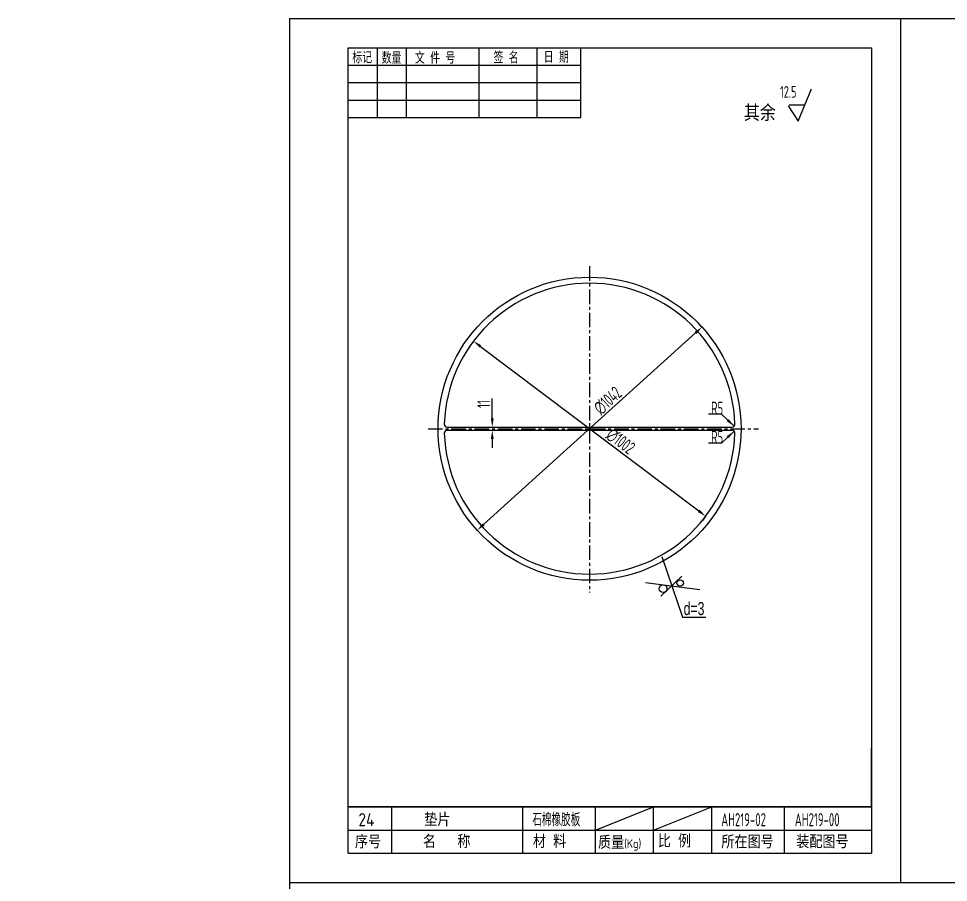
# Model space of a CAD drawing. Extents: x -1819 to 594, y -265 to 873.
# Drawn here: x -1818.6 to -1498.8, y 303.5 to 600.5 of the extents above; entities that cross this region are included whole.
import ezdxf
from ezdxf.enums import TextEntityAlignment as Align

# ---------------------------------------------------------------- set-up
doc = ezdxf.new("R2010")
doc.units = 0
doc.header["$LTSCALE"] = 2
doc.header["$MEASUREMENT"] = 0
doc.linetypes.add('CENTERX2', pattern=[4, 2.5, -0.5, 0.5, -0.5])
doc.layers.get('0').update_dxf_attribs({"linetype": 'CONTINUOUS'})
doc.layers.get('DEFPOINTS').update_dxf_attribs({"linetype": 'CONTINUOUS'})
for name, color, linetype in [('16CEN', 6, 'CENTERX2'), ('16CON', 4, 'CONTINUOUS'), ('16CON1', 4, 'CONTINUOUS'), ('16CON2', 3, 'CONTINUOUS'), ('16TXT', 3, 'CONTINUOUS')]:
    doc.layers.add(name, color=color, linetype=linetype)
doc.styles.add('GREEKC', font='greekc.shx', dxfattribs={"width": 0.7, "bigfont": 'hztxt2.shx'})
doc.styles.add('HZ', font='ascii.shx', dxfattribs={"width": 0.7, "bigfont": 'hztxt2.shx'})
doc.dimstyles.get("Standard").update_dxf_attribs({"dimtxt": 4.5, "dimasz": 3, "dimexe": 2, "dimexo": 0.0625, "dimgap": 0.7, "dimtad": 1, "dimdec": 4, "dimzin": 0, "dimtxsty": 'HZ', "dimcen": 0.09, "dimazin": 3, "dimtfac": 1, "dimtdec": 4, "dimtofl": 0, "dimtmove": 0, "dimatfit": 3, "dimtolj": 1, "dimtzin": 0})

# ---------------------------------------------------------------- blocks, each defined once
blk = doc.blocks.new('*D242')
at = {"color": 0, "linetype": 'BYBLOCK'}
for p, q in [((-361.41, 846.41), (-361.41, 852.49)), ((-261.41, 846.41), (-261.41, 852.49)), ((-358.41, 850.49), (-264.41, 850.49)), ((-932.01, 186.91), (-932.01, 200.41)), ((-950.1, 183.91), (-930.01, 183.91)), ((-947.91, 181.79), (-930.01, 181.79)), ((-932.01, 178.79), (-932.01, 175.79))]:
    blk.add_line(p, q, dxfattribs=at)
for points in [[(-358.41, 850.99), (-358.41, 849.99), (-361.41, 850.49)], [(-264.41, 850.99), (-264.41, 849.99), (-261.41, 850.49)], [(-932.51, 186.91), (-931.51, 186.91), (-932.01, 183.91)], [(-932.51, 178.79), (-931.51, 178.79), (-932.01, 181.79)]]:
    blk.add_solid(points, dxfattribs=at)
at = {"layer": 'DEFPOINTS', "color": 0, "linetype": 'BYBLOCK'}
for p in [(-261.41, 850.49), (-361.41, 846.34), (-261.41, 846.34), (-950.16, 183.91), (-932.01, 183.91), (-947.98, 181.79)]:
    blk.add_point(p, dxfattribs=at)
at = {"color": 0, "linetype": 'BYBLOCK', "insert": (-311.41, 853.44), "char_height": 4.5, "attachment_point": 5, "style": 'HZ'}
blk.add_mtext('\\A1;∅996', dxfattribs=at)
at = {"color": 0, "linetype": 'BYBLOCK', "insert": (-935.18, 195.16), "char_height": 4.5, "attachment_point": 5, "rotation": 90, "style": 'HZ'}
blk.add_mtext('\\A1;4X45°', dxfattribs=at)
blk = doc.blocks.new('*D241')
at = {"color": 0, "linetype": 'BYBLOCK'}
for p, q in [((-363.41, 846.41), (-363.41, 857.76)), ((-259.46, 846.41), (-259.46, 857.76)), ((-360.41, 855.76), (-262.46, 855.76)), ((-743.35, 68.98), (-766.4, 68.98)), ((-764.4, 65.98), (-764.4, 59.98)), ((-743.28, 56.98), (-766.4, 56.98))]:
    blk.add_line(p, q, dxfattribs=at)
for points in [[(-360.41, 856.26), (-360.41, 855.26), (-363.41, 855.76)], [(-262.46, 856.26), (-262.46, 855.26), (-259.46, 855.76)], [(-764.9, 65.98), (-763.9, 65.98), (-764.4, 68.98)], [(-764.9, 59.98), (-763.9, 59.98), (-764.4, 56.98)]]:
    blk.add_solid(points, dxfattribs=at)
at = {"layer": 'DEFPOINTS', "color": 0, "linetype": 'BYBLOCK'}
for p in [(-259.46, 855.76), (-363.41, 846.34), (-259.46, 846.34), (-743.29, 68.98), (-764.4, 56.98), (-743.22, 56.98)]:
    blk.add_point(p, dxfattribs=at)
at = {"color": 0, "linetype": 'BYBLOCK', "insert": (-311.44, 858.71), "char_height": 4.5, "attachment_point": 5, "style": 'HZ'}
blk.add_mtext('\\A1;∅1042', dxfattribs=at)
at = {"color": 0, "linetype": 'BYBLOCK', "insert": (-767.35, 62.98), "char_height": 4.5, "attachment_point": 5, "rotation": 90, "style": 'HZ'}
blk.add_mtext('\\A1;90', dxfattribs=at)
blk = doc.blocks.new('*D240')
at = {"color": 0, "linetype": 'BYBLOCK'}
for p, q in [((-365.91, 847.84), (-365.91, 863.32)), ((-362.91, 861.32), (-259.91, 861.32)), ((-256.91, 847.7), (-256.91, 863.32)), ((-735.41, 117.36), (-776.31, 117.36)), ((-774.31, 114.36), (-774.31, 59.98)), ((-754.61, 56.98), (-776.31, 56.98))]:
    blk.add_line(p, q, dxfattribs=at)
for points in [[(-362.91, 861.82), (-362.91, 860.82), (-365.91, 861.32)], [(-259.91, 861.82), (-259.91, 860.82), (-256.91, 861.32)], [(-774.81, 114.36), (-773.81, 114.36), (-774.31, 117.36)], [(-774.81, 59.98), (-773.81, 59.98), (-774.31, 56.98)]]:
    blk.add_solid(points, dxfattribs=at)
at = {"layer": 'DEFPOINTS', "color": 0, "linetype": 'BYBLOCK'}
for p in [(-256.91, 861.32), (-365.91, 847.78), (-256.91, 847.64), (-735.35, 117.36), (-774.31, 56.98), (-754.55, 56.98)]:
    blk.add_point(p, dxfattribs=at)
at = {"color": 0, "linetype": 'BYBLOCK', "insert": (-311.41, 864.27), "char_height": 4.5, "attachment_point": 5, "style": 'HZ'}
blk.add_mtext('\\A1;∅1090', dxfattribs=at)
at = {"color": 0, "linetype": 'BYBLOCK', "insert": (-777.26, 87.17), "char_height": 4.5, "attachment_point": 5, "rotation": 90, "style": 'HZ'}
blk.add_mtext('\\A1;320', dxfattribs=at)
blk = doc.blocks.new('*D243')
at = {"color": 0, "linetype": 'BYBLOCK'}
for p, q in [((-361.41, 838.68), (-361.41, 823.25)), ((-261.41, 838.68), (-261.41, 823.25)), ((-358.41, 825.25), (-264.41, 825.25)), ((-931.15, 470.72), (-931.15, 484.22)), ((-950.07, 467.72), (-929.15, 467.72)), ((-933.38, 465.62), (-929.15, 465.62)), ((-931.15, 462.62), (-931.15, 459.62))]:
    blk.add_line(p, q, dxfattribs=at)
for points in [[(-358.41, 825.75), (-358.41, 824.75), (-361.41, 825.25)], [(-264.41, 825.75), (-264.41, 824.75), (-261.41, 825.25)], [(-931.65, 470.72), (-930.65, 470.72), (-931.15, 467.72)], [(-931.65, 462.62), (-930.65, 462.62), (-931.15, 465.62)]]:
    blk.add_solid(points, dxfattribs=at)
at = {"layer": 'DEFPOINTS', "color": 0, "linetype": 'BYBLOCK'}
for p in [(-361.41, 838.74), (-261.41, 838.74), (-261.41, 825.25), (-950.13, 467.72), (-931.15, 467.72), (-933.44, 465.62)]:
    blk.add_point(p, dxfattribs=at)
at = {"color": 0, "linetype": 'BYBLOCK', "insert": (-311.41, 828.2), "char_height": 4.5, "attachment_point": 5, "style": 'HZ'}
blk.add_mtext('\\A1;∅1000', dxfattribs=at)
at = {"color": 0, "linetype": 'BYBLOCK', "insert": (-934.33, 478.97), "char_height": 4.5, "attachment_point": 5, "rotation": 90, "style": 'HZ'}
blk.add_mtext('\\A1;4X45°', dxfattribs=at)
blk = doc.blocks.new('*D265')
at = {"color": 0, "linetype": 'BYBLOCK'}
for p, q in [((-715.14, 1113.52), (-716.44, 1114.96)), ((-790.2, 1045.65), (-717.33, 1111.47)), ((-792.47, 1043.68), (-793.77, 1045.12))]:
    blk.add_line(p, q, dxfattribs=at)
for points in [[(-717.66, 1111.84), (-716.99, 1111.1), (-715.1, 1113.48)], [(-790.54, 1046.02), (-789.87, 1045.27), (-792.43, 1043.63)]]:
    blk.add_solid(points, dxfattribs=at)
at = {"layer": 'DEFPOINTS', "color": 0, "linetype": 'BYBLOCK'}
for p in [(-715.1, 1113.48), (-715.1, 1113.48), (-792.43, 1043.63)]:
    blk.add_point(p, dxfattribs=at)
at = {"color": 0, "linetype": 'BYBLOCK', "insert": (-755.74, 1080.75), "char_height": 4.5, "attachment_point": 5, "rotation": 42.0883, "style": 'HZ'}
blk.add_mtext('\\A1;             ∅1042', dxfattribs=at)
blk = doc.blocks.new('*D266')
at = {"color": 0, "linetype": 'BYBLOCK'}
for p, q in [((-793.74, 1108.59), (-794.9, 1107.04)), ((-791.3, 1106.84), (-716.22, 1050.28)), ((-713.86, 1048.42), (-715.03, 1046.87))]:
    blk.add_line(p, q, dxfattribs=at)
for points in [[(-791, 1107.24), (-791.6, 1106.44), (-793.7, 1108.64)], [(-715.92, 1050.68), (-716.52, 1049.88), (-713.83, 1048.47)]]:
    blk.add_solid(points, dxfattribs=at)
at = {"layer": 'DEFPOINTS', "color": 0, "linetype": 'BYBLOCK'}
for p in [(-793.7, 1108.64), (-713.83, 1048.47), (-713.83, 1048.47)]:
    blk.add_point(p, dxfattribs=at)
at = {"color": 0, "linetype": 'BYBLOCK', "insert": (-751.99, 1080.91), "char_height": 4.5, "attachment_point": 5, "rotation": 323.0077, "style": 'HZ'}
blk.add_mtext('\\A1;             ∅1002', dxfattribs=at)
blk = doc.blocks.new('*D267')
at = {"color": 0, "linetype": 'BYBLOCK'}
for p, q in [((-787.23, 1082.11), (-787.23, 1088.96)), ((-790.01, 1078.01), (-785.23, 1078.01)), ((-789.62, 1079.11), (-785.23, 1079.11)), ((-787.23, 1075.01), (-787.23, 1072.01))]:
    blk.add_line(p, q, dxfattribs=at)
for points in [[(-787.73, 1082.11), (-786.73, 1082.11), (-787.23, 1079.11)], [(-787.73, 1075.01), (-786.73, 1075.01), (-787.23, 1078.01)]]:
    blk.add_solid(points, dxfattribs=at)
at = {"layer": 'DEFPOINTS', "color": 0, "linetype": 'BYBLOCK'}
for p in [(-790.07, 1078.01), (-789.68, 1079.11), (-787.23, 1079.11)]:
    blk.add_point(p, dxfattribs=at)
at = {"color": 0, "linetype": 'BYBLOCK', "insert": (-790.18, 1087.03), "char_height": 4.5, "attachment_point": 5, "rotation": 90, "style": 'HZ'}
blk.add_mtext('\\A1;11', dxfattribs=at)

msp = doc.modelspace()

# ---------------------------------------------------------------- linework, layer by layer
for p in [(-1525.20884, 590.51154), (-1705.20884, 313.51154)]:
    msp.add_line(p, (-1525.20884, 313.51154))
at = {"color": 3, "linetype": 'BYBLOCK'}
for p, q in [((-1576.88652, 464.49106), (-1572.52344, 460.37238)), ((-1576.88652, 454.5266), (-1572.52344, 458.64527))]:
    msp.add_line(p, q, dxfattribs=at)
at = {"color": 4}
for q in [(-1525.2117, 349.5373), (-1705.20884, 329.51154)]:
    msp.add_line((-1525.20884, 329.5373), q, dxfattribs=at)
msp.add_lwpolyline([(-1705.20884, 313.51154), (-1705.20884, 590.51154), (-1525.20884, 590.51154)])
at = {"color": 3, "linetype": 'BYBLOCK'}
for points in [[(-1574.36176, 462.79531), (-1575.0482, 462.06813), (-1572.52344, 460.37238)], [(-1574.36176, 456.22235), (-1575.0482, 456.94953), (-1572.52344, 458.64527)]]:
    msp.add_solid(points, dxfattribs=at)
at = {"layer": '16CEN'}
for p, q in [((-1622.22615, 515.36613), (-1622.22615, 403.13438)), ((-1677.78154, 459.50883), (-1564.11593, 459.50883))]:
    msp.add_line(p, q, dxfattribs=at)
at = {"layer": '16CON'}
for p, q in [((-1671.20169, 460.05883), (-1573.25062, 460.05883)), ((-1671.20169, 458.95883), (-1573.25062, 458.95883))]:
    msp.add_line(p, q, dxfattribs=at)
msp.add_circle((-1622.22615, 459.50883), 52.1, dxfattribs=at)
for centre, radius, start, end in [((-1622.22615, 459.50883), 50, 1.8003543, 178.1996457), ((-1671.20169, 461.05883), 1, 177.5690931, 270), ((-1573.25062, 461.05883), 1, 270, 2.4309069), ((-1671.20169, 457.95883), 1, 90, 182.4309069), ((-1622.22615, 459.50883), 50, 181.8003543, 358.1996457), ((-1573.25062, 457.95883), 1, 357.5690931, 90)]:
    msp.add_arc(centre, radius, start, end, dxfattribs=at)
at = {"layer": '16CON1'}
msp.add_line((-1525.20884, 329.5373), (-1705.20884, 329.51154), dxfattribs=at)
at = {"layer": '16CON2'}
for p, q in [((-1725.45884, 600.51154), (-884.45884, 600.51154)), ((-1725.45884, 600.51154), (-1725.45884, 6.51154)), ((-1515.20884, 303.51154), (-1515.20884, 600.51154)), ((-1576.88652, 464.49106), (-1581.30624, 464.49106)), ((-1576.88652, 454.5266), (-1581.30624, 454.5266)), ((-1597.36764, 415.53336), (-1590.2586, 394.68624)), ((-1603.0468, 406.58625), (-1584.35791, 404.22897)), ((-1590.44289, 408.78237), (-1597.72207, 401.92359)), ((-1590.2586, 394.68624), (-1587.2586, 394.68624)), ((-1587.2586, 394.68624), (-1582.2586, 394.68624)), ((-1705.20884, 329.51154), (-1525.20884, 329.51154)), ((-1620.20884, 321.51154), (-1600.20884, 329.51154)), ((-1600.20884, 321.51154), (-1580.20884, 329.51154)), ((-1725.45884, 303.51154), (-1304.95884, 303.51154))]:
    msp.add_line(p, q, dxfattribs=at)
for centre, radius in [((-1591.0817, 406.45062), 1.10384), ((-1596.94085, 404.49932), 1.3386)]:
    msp.add_circle(centre, radius, dxfattribs=at)
at = {"layer": '16TXT'}
for p, q in [((-1705.20884, 566.51154), (-1705.20884, 590.51154)), ((-1695.20884, 566.51154), (-1695.20884, 590.51154)), ((-1685.20884, 566.51154), (-1685.20884, 590.51154)), ((-1660.20884, 566.51154), (-1660.20884, 590.51154)), ((-1640.20884, 566.51154), (-1640.20884, 590.51154)), ((-1625.20884, 566.51154), (-1625.20884, 590.51154)), ((-1705.20884, 584.51154), (-1625.20884, 584.51154)), ((-1705.20884, 578.51154), (-1625.20884, 578.51154)), ((-1550.45955, 565.19011), (-1545.93045, 576.3236)), ((-1705.20884, 572.51154), (-1625.20884, 572.51154)), ((-1553.94919, 570.56751), (-1550.45955, 565.19011)), ((-1553.61173, 570.82179), (-1548.30964, 570.82179)), ((-1705.20884, 566.51154), (-1625.20884, 566.51154)), ((-1705.20884, 313.51154), (-1705.20884, 329.51154)), ((-1690.20884, 313.51154), (-1690.20884, 329.51154)), ((-1645.20884, 313.51154), (-1645.20884, 329.51154)), ((-1620.20884, 313.51154), (-1620.20884, 329.51154)), ((-1600.20884, 313.51154), (-1600.20884, 329.51154)), ((-1580.20884, 313.51154), (-1580.20884, 329.51154)), ((-1555.20884, 313.51154), (-1555.20884, 329.51154)), ((-1705.20884, 321.51154), (-1525.20884, 321.51154))]:
    msp.add_line(p, q, dxfattribs=at)
at = {"layer": 'DEFPOINTS', "color": 0, "linetype": 'BYBLOCK'}
for p in [(-1573.25062, 461.05883), (-1572.52344, 460.37238)]:
    msp.add_point(p, dxfattribs=at)

# ---------------------------------------------------------------- texts
at = {"color": 3, "linetype": 'BYBLOCK', "char_height": 4.5, "attachment_point": 5, "style": 'HZ'}
for insert in [(-1578.35906, 466.52611), (-1578.35906, 456.59307)]:
    msp.add_mtext('\\A1;R5', dxfattribs=dict(at, insert=insert))
at = {"layer": '16CON2', "insert": (-1589.86954, 397.63624), "char_height": 4.5, "attachment_point": 4, "style": 'GREEKC'}
msp.add_mtext('\\A1;d=3', dxfattribs=at)
at = {"layer": '16TXT', "style": 'HZ'}
for s, height, width, p in [('标记', 4, 0.85, (-1703.83453, 585.14231)), ('数量', 4, 0.85, (-1693.75625, 584.9896)), ('文 件 号', 4, 0.85, (-1682.30366, 584.9896)), ('签 名', 4, 0.85, (-1655.27545, 585.14231)), ('日 期', 4, 0.85, (-1638.02031, 585.29503)), ('12.5', 4, 0.75, (-1556.70462, 573.31987)), ('石棉橡胶板', 4.5, 0.7, (-1641.95886, 322.82638)), ('AH219-02', 4.5, 0.7, (-1576.95886, 322.82638)), ('AH219-00', 4.5, 0.7, (-1551.63836, 322.82638))]:
    msp.add_text(s, height=height, dxfattribs=dict(at, width=width)).set_placement(p)
msp.add_text('其余', height=5.499077, dxfattribs=at).set_placement((-1569.12654, 565.28583), (-1558.17421, 565.28583), align=Align.ALIGNED)
for s, height, p in [(' 24', 4.5, (-1704.18398, 322.82638)), ('垫片', 4.5, (-1679.07103, 322.82638)), ('序号', 4.5, (-1702.91722, 315.19904)), ('名   称', 4.5, (-1679.51479, 315.30426)), ('材 料', 4.5, (-1641.71292, 315.36057)), ('质量', 4.5, (-1619.33188, 315.0043)), ('比 例', 4.5, (-1598.75625, 315.48737)), ('所在图号', 4.5, (-1576.90972, 315.19489)), ('装配图号', 4.5, (-1551.13572, 315.24958)), ('(Kg)', 3, (-1610.34544, 315.3436))]:
    msp.add_text(s, height=height, dxfattribs=at).set_placement(p)

# ---------------------------------------------------------------- dimensions: what is measured, and where the dimension line sits
at = {"layer": '16CON2'}
for base, p1, p2, text, picture, middle in [((-1125.37431, 539.27771), (-1234.37431, 525.73235), (-1125.37431, 525.58977), '%%C1090', '*D240', (-1179.87431, 542.22771)), ((-1127.92565, 533.71698), (-1231.87431, 524.29598), (-1127.92565, 524.29598), '%%C1042', '*D241', (-1179.89998, 536.66698)), ((-1129.87431, 528.44142), (-1229.87431, 524.29598), (-1129.87431, 524.29598), '%%C996', '*D242', (-1179.87431, 531.39142)), ((-1129.87431, 503.20428), (-1229.87431, 516.69598), (-1129.87431, 516.69598), '%%C1000', '*D243', (-1179.87431, 506.15428))]:
    dim = msp.add_linear_dim(base=base, p1=p1, p2=p2, text=text, dimstyle='STANDARD', dxfattribs=at)
    dim.commit()
    dim.dimension.update_dxf_attribs({"geometry": picture, "text_midpoint": middle, "insert": (-868.46296, -322.04728)})
for p1, p2, text, picture, middle in [((-1660.89024, 424.58751), (-1583.56207, 494.43014), '             %%C1042', '*D265', (-1624.20346, 461.69806)), ((-1662.16198, 489.59421), (-1582.29033, 429.42345), '             %%C1002', '*D266', (-1620.45112, 461.86504))]:
    dim = msp.add_aligned_dim(p1=p1, p2=p2, distance=0, text=text, dimstyle='STANDARD', dxfattribs=at)
    dim.commit()
    dim.dimension.update_dxf_attribs({"geometry": picture, "text_midpoint": middle, "insert": (-868.46296, -619.04728)})
dim = msp.add_linear_dim(base=(-1655.69281, 460.05883), p1=(-1658.53337, 458.95883), p2=(-1658.14601, 460.05883), angle=90, text='11', dimstyle='STANDARD', dxfattribs=at)
dim.commit()
dim.dimension.update_dxf_attribs({"geometry": '*D267', "text_midpoint": (-1658.64281, 467.98383), "insert": (-868.46296, -619.04728)})

doc.saveas('drawing.dxf')
